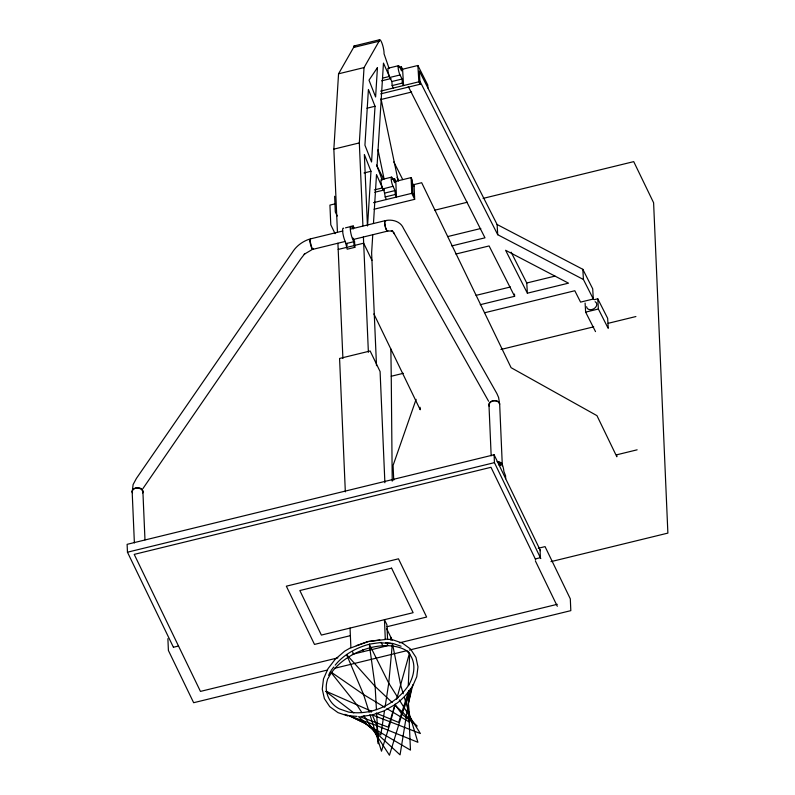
<?xml version="1.0" encoding="UTF-8"?>
<svg xmlns="http://www.w3.org/2000/svg" width="795" height="795" viewBox="0 0 795 795"><rect width="100%" height="100%" fill="white"/><g stroke="black" fill="none" stroke-linecap="round" stroke-linejoin="round"><path stroke-width="1.19" d="M309.921 240.716L309.931 239.812M384.631 222.481L384.651 221.576M408.282 685.519L409.693 653.391M337.438 232.09L333.85 149.132L338.551 73.806L353.606 47.452A8.039 1.66 76.3 0 1 355.097 46.577M362.918 225.869L359.33 142.911L364.04 67.585L379.086 41.231A8.039 1.66 76.3 0 1 381.858 42.88A8.039 1.66 76.3 0 1 384.045 53.822L388.954 68.052M367.568 225.77L370.967 171.273L364.358 154.488L367.439 225.78M375.031 106.252L371.553 161.981L364.935 145.197L368.413 89.467L375.031 106.252L366.922 108.229M372.776 234.505L371.623 252.85L376.502 365.67M373.461 223.494L376.512 174.572L382.445 187.938C385.217 191.446 384.283 195.858 386.281 199.555M132.358 490.793L133.103 484.562L136.402 478.431L292.322 252.422C296.147 246.212 302.14 241.69 309.007 239.295M327.351 680.073C323.605 691.928 329.547 704.102 339.594 708.951L348.717 712.111C371.871 715.739 396.327 704.291 408.988 684.694M384.492 710.859L380.795 734.968L364.826 723.251L349.432 715.639M385.237 706.04L388.745 683.134L392.402 643.294L400.76 685.509L403.254 693.787M412.804 684.724L408.401 703.436L400.054 754.862L358.535 716.653M409.425 653.341L396.586 699.391M395.185 704.012L388.228 727.147L359.897 716.663M408.779 690.597L398.653 722.407L376.234 713.175M416.113 399.348L393.088 465.413L393.724 480.17M328.613 675.402L329.875 672.51M408.849 684.912C415.228 673.643 416.332 660.764 407.467 651.582M412.396 686.771L416.759 676.764L417.971 666.876L415.974 657.385L410.498 649.008L402.588 643.235M142.901 488.617L300.927 258.673L304.863 253.645L304.187 254.281L312.405 249.411M327.411 679.457L331.028 673.295A48.257 30.18 -23.4 0 1 409.107 652.476M330.988 670.632L333.781 666.985M335.172 665.167C343.44 654.841 355.594 648.144 368.184 644.526M350.843 647.627L344.712 651.135L335.182 659.313L328.007 668.694L323.495 678.91L322.253 689.156L324.39 698.646L329.756 706.666L337.954 712.618L348.051 716.037M356.319 645.639L368.015 641.585L379.811 639.905M361.586 716.464L372.318 714.944L384.134 710.839L395.045 704.599A48.257 34.006 -25.8 0 0 410.707 688.49M354.083 45.971L379.563 39.75M353.606 47.452L379.086 41.231M338.551 73.806L364.04 67.585M388.258 68.191L398.444 65.707M399.09 67.337L401.356 66.79L402.588 69.225L403.562 85.542L402.33 83.107L402.081 79.023L400.024 74.969A5.366 1.103 76.3 0 1 398.136 67.635A5.366 1.103 76.3 0 1 399.537 66.81L401.604 70.864L401.356 66.79M402.588 69.225L417.882 65.488L427.76 84.986L427.949 88.046M382.445 78.168L389.401 76.469A5.366 1.103 76.3 0 1 387.94 70.129A5.366 1.103 76.3 0 1 388.934 68.589M400.024 74.969L389.828 77.453L383.468 63.113L377.039 166.195L381.998 179.521M381.66 80.822L390.921 78.556M390.623 78.526A5.366 1.103 76.3 0 1 389.828 77.453L391.895 81.517L402.081 79.023M391.895 81.517L392.134 85.592L402.33 83.107M380.626 91.137L418.856 81.815L420.088 84.25L380.666 93.87M380.825 99.544L411.651 92.021M333.85 149.132L359.33 142.911M364.021 172.972L370.967 171.273M381.342 179.64L391.538 177.146M392.293 179.322L394.559 178.766L395.801 181.339L396.476 197.071L395.234 194.497L395.065 190.561L392.998 186.288A5.366 1.103 76.3 0 1 391.17 178.925A5.366 1.103 76.3 0 1 392.66 178.418L394.727 182.701L394.559 178.766M395.801 181.339L411.085 177.603L412.327 180.177L412.883 192.956L414.543 196.385M374.336 189.916L382.445 187.938M392.998 186.288L382.872 188.912M374.703 192.281L383.965 190.025M335.391 203.778L329.935 205.11L330.78 224.776L335.092 233.69M384.869 193.056L395.065 190.561M385.038 196.991L395.234 194.497M373.541 202.665L411.77 193.334L414.672 199.326L374.048 209.244M345.517 227.837L353.159 225.969L353.984 227.678M342.824 230.997L310.279 238.937A5.386 1.113 76.3 0 0 309.921 240.617L312.107 248.706M351.261 228.94L384.999 220.702M434.875 210.168L467.41 202.218M483.082 198.402L633.724 161.633L653.599 202.735L667.88 533.107L550.975 561.638M312.862 249.342L345.398 241.402M353.835 239.345L387.582 231.107M346.193 243.568L353.835 241.7L354.004 245.635L354.838 247.344L347.186 249.213L345.368 241.859A8.039 1.66 76.3 0 1 342.774 232.518A8.039 1.66 76.3 0 1 343.649 228.274M338.183 249.421L354.004 245.635M354.401 245.466L363.673 243.2L371.951 260.333M447.625 236.592L480.816 228.493M451.789 245.923L484.98 237.824L408.282 86.506M455.903 254.042L489.094 245.943L514.613 296.306L480.24 304.694M476.086 295.362L510.46 286.975M511.145 252.194L526.757 283L554.96 276.113M527.363 293.196L568.495 283.159L505.61 250.286L527.363 293.196L526.757 283M484.861 312.703L574.805 290.741L580.569 302.12L593.308 299.009L592.702 288.814L582.824 269.316L497.114 224.508L419.303 70.993L420.088 84.25M594.292 299.665L597.77 298.811L607.648 318.308L608.195 327.371M585.1 303.054L585.637 312.127L598.377 309.017L608.255 328.504M392.223 481.144L391.249 376.254L403.303 373.312M500.92 349.482L593.716 326.834M608.185 323.307L635.901 316.539M540.461 550.677L494.102 454.77L127.121 544.337L127.458 552.207L173.29 647.001M127.458 552.207L494.44 462.64L540.799 558.547M637.133 449.821L616.751 454.79L616.831 456.757L596.966 415.656L511.096 367.688L421.678 182.721L414.026 184.579L414.672 199.326M538.265 548.272L545.062 546.612L570.313 598.854L570.82 610.649L409.355 650.062M173.409 647.259L178.507 646.017M535.293 558.935L540.391 557.693L540.053 549.822M350.476 635.632L314.492 644.417L286.349 586.183L398.474 558.815L426.627 617.049L387.056 626.708M337.855 657.863L200.449 691.402L134.216 554.383L491.002 467.301L535.691 559.76M352.324 654.335L387.274 645.798M399.328 642.857L557.235 604.319M327.411 670.056L193.652 702.71L168.401 650.469L167.894 638.673M334.635 668.297L406.941 650.648M376.433 709.617L375.141 686.453L369.258 644.149L381.183 642.459L382.822 645.759M386.36 220.414C393.118 219.331 400.74 221.656 403.512 228.433L496.905 393.585L498.614 397.52L499.648 404.277A5.336 4.054 -7.6 0 0 493.337 400.859A5.336 4.054 -7.6 0 0 489.273 406.354M387.95 230.967L392.293 231.126M497.094 461.656L498.058 461.686A5.366 3.637 -2.5 0 1 502.182 465.91M385.009 639.091L391.935 639.607M385.664 642.797L391.279 643.215M380.656 642.748L391.538 643.562M350.297 715.888L357.025 716.384M392.213 639.637L402.3 643.056M393.376 643.622L401.058 646.236M344.841 714.327L348.091 715.43M372.318 714.944L420.376 733.507L399.289 699.918M371.752 711.326L326.029 691.243M391.309 230.689L392.869 231.395L391.965 230.59L394.459 233.919L393.813 232.856L488.587 401.236M419.909 81.189L497.72 234.714L583.431 279.512L593.308 299.009M384.83 707.341L363.593 694.572L330.293 671.546L357.184 705.324L361.884 712.608M386.956 708.613L409.256 722.019L408.401 703.436L411.661 687.168L401.992 714.188L389.451 755.25L363.901 715.729M325.88 691.481L353.785 712.877M392.144 702.472L375.141 686.453L346.531 654.494L363.593 694.572L369.188 712.27M394.837 704.996L417.206 726.073L401.992 714.188L395.045 704.599L390.444 722.307L381.491 751.186L369.933 714.625M397.977 697.821L388.745 683.134L369.258 644.149M585.637 312.127L595.515 331.614M392.134 85.592L393.366 88.026M393.793 161.922L402.717 179.531M397.063 177.364L398.742 180.684M376.482 165.012L383.756 179.372M412.456 183.118L414.116 186.547M535.373 560.902L557.315 606.287M352.92 238.023L354.58 241.451L354.838 247.344M353.835 241.7L353.01 239.991A8.039 1.66 76.3 0 1 350.267 228.95A8.039 1.66 76.3 0 1 352.503 228.185M337.249 215.992L335.311 211.997L334.635 196.266M373.879 313.916L420.197 409.743L420.088 407.288M386.609 628.557L392.243 640.214M362.599 649.634L363.553 651.592M386.986 643.443L387.831 645.421M352.583 651.84L353.417 653.818M372.279 714.854L376.84 725.626L378.331 743.762L376.631 713.284M404.327 697.334L417.912 742.301L376.84 725.626L349.174 715.798L364.826 723.251L410.468 750.122L407.954 692.932M381.014 98.799L398.206 181.051M378.003 149.818L384.065 178.855M384.631 222.381L385.168 226.098A5.227 1.958 81.6 0 0 386.31 229.715L386.847 230.47A5.386 1.113 76.3 0 0 387.781 230.848A5.366 1.103 76.3 0 1 385.058 225.502A5.366 1.103 76.3 0 1 385.744 221.288M597.77 298.811L598.377 309.017M582.824 269.316L583.431 279.512M514.484 294.041L514.613 296.306M497.114 224.508L497.72 234.714M417.882 65.488L418.856 81.815M505.69 478.749L505.56 475.798L503.861 471.385A5.366 1.103 76.3 0 0 502.043 464.032A5.366 1.103 76.3 0 0 500.552 464.538L500.592 465.522L498.942 462.094L499.061 465.045M502.291 464.956L499.658 403.979A5.366 3.637 -2.5 0 0 493.327 400.74A5.366 3.637 -2.5 0 0 489.203 405.539M494.102 454.77L494.44 462.64M488.955 404.605L491.171 455.833M411.085 177.603L411.77 193.334M384.889 482.744L380.09 371.543L370.152 350.993L339.574 358.456L345.338 491.886M390.822 637.272L390.951 640.223M387.562 639.359L386.936 624.82L384.452 619.683L385.307 639.498L368.015 641.585L350.903 647.895L350.048 628.08M363.404 237.009L368.383 352.264M353.159 225.969L353.288 228.92M371.046 711.614L371.076 712.38M346.938 243.31L347.037 245.675M337.915 243.23L342.903 358.485M142.871 491.062L144.978 539.845M132.169 491.688L134.385 542.915M390.862 348.985L391.249 376.254M384.184 189.697A5.366 1.103 76.3 0 1 381.451 184.629A5.366 1.103 76.3 0 1 382.037 180.157M595.137 301.703A5.366 3.935 -26.9 0 1 593.875 308.758A5.366 3.935 -26.9 0 1 586.611 306.711M313.21 248.418A5.386 1.113 76.3 0 1 311.511 247.543A5.386 1.113 76.3 0 1 309.901 240.637M309.911 239.732A5.386 1.113 76.3 0 1 310.587 238.937M132.427 492.622A5.366 3.637 -2.5 0 1 137.237 487.742A5.366 3.637 -2.5 0 1 142.762 492.016M132.487 492.801A5.336 3.856 6.9 0 1 137.257 488.001A5.336 3.856 6.9 0 1 142.752 492.979M377.446 67.605L375.608 96.96L368.999 80.176L377.446 67.605M391.597 568.157L299.854 590.546L321.379 635.076L413.122 612.687L391.597 568.157"/></g></svg>
